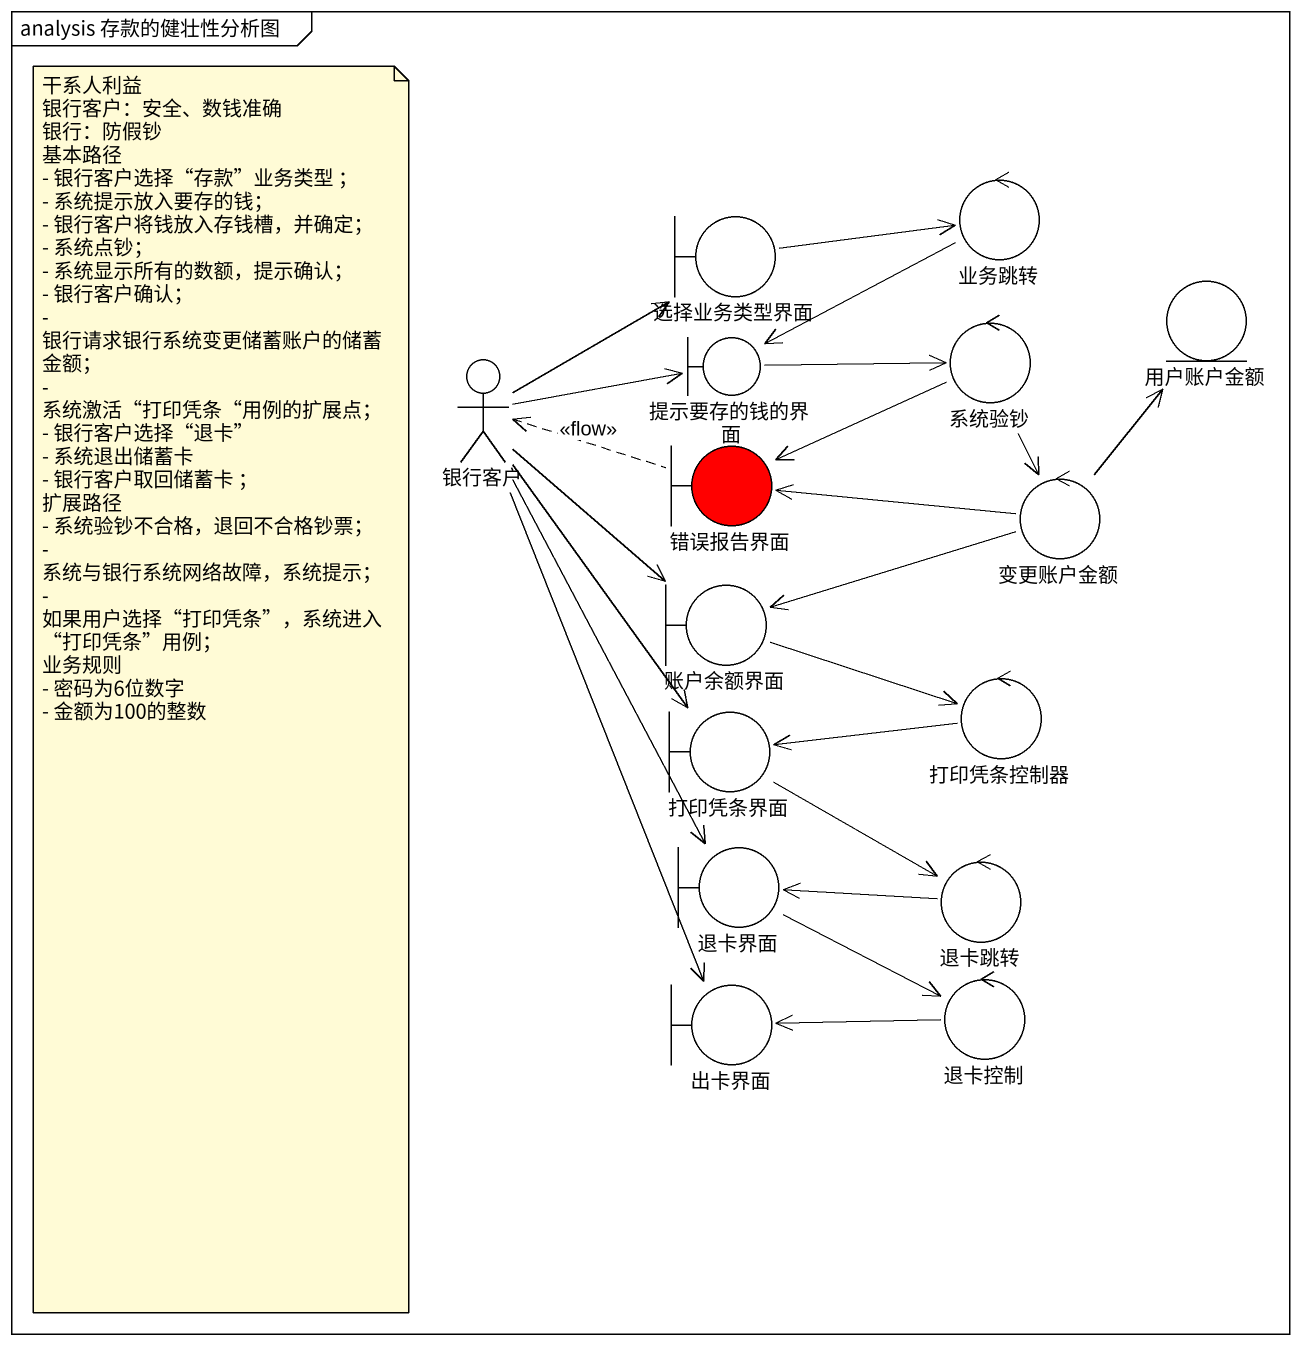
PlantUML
@startuml
mainframe analysis 存款的健壮性分析图
boundary 选择业务类型界面
control 业务跳转
entity 用户账户金额
actor 银行客户
boundary 提示要存的钱的界面
control 系统验钞
boundary 错误报告界面 #FF0000
control 变更账户金额
boundary 账户余额界面
boundary 打印凭条界面
control 打印凭条控制器
boundary 退卡界面
control 退卡跳转
boundary 出卡界面
control 退卡控制
选择业务类型界面 -right-> 业务跳转
业务跳转 -left-> 提示要存的钱的界面
银行客户 -up-> 选择业务类型界面
银行客户 -right-> 提示要存的钱的界面
银行客户 <.right. 错误报告界面 : <<flow>>
银行客户 --> 账户余额界面
银行客户 --> 打印凭条界面
银行客户 --> 退卡界面
银行客户 --> 出卡界面
提示要存的钱的界面 -right-> 系统验钞
系统验钞 -left-> 错误报告界面
系统验钞 --> 变更账户金额
变更账户金额 -up-> 用户账户金额
变更账户金额 -left-> 错误报告界面
变更账户金额 -left-> 账户余额界面
账户余额界面 -right-> 打印凭条控制器
打印凭条界面 -right-> 退卡跳转
打印凭条控制器 -left-> 打印凭条界面
退卡界面 -right-> 退卡控制
退卡跳转 -left-> 退卡界面
退卡控制 -left-> 出卡界面
note as N1
  干系人利益
  银行客户：安全、数钱准确
  银行：防假钞
  基本路径
  - 银行客户选择“存款”业务类型 ；
  - 系统提示放入要存的钱；
  - 银行客户将钱放入存钱槽，并确定；
  - 系统点钞；
  - 系统显示所有的数额，提示确认；
  - 银行客户确认；
  - 银行请求银行系统变更储蓄账户的储蓄金额；
  - 系统激活“打印凭条“用例的扩展点；
  - 银行客户选择“退卡”
  - 系统退出储蓄卡
  - 银行客户取回储蓄卡 ；
  扩展路径
  - 系统验钞不合格，退回不合格钞票；
  - 系统与银行系统网络故障，系统提示；
  - 如果用户选择“打印凭条”，系统进入“打印凭条”用例；
  业务规则
  - 密码为6位数字
  - 金额为100的整数
end note
@enduml
